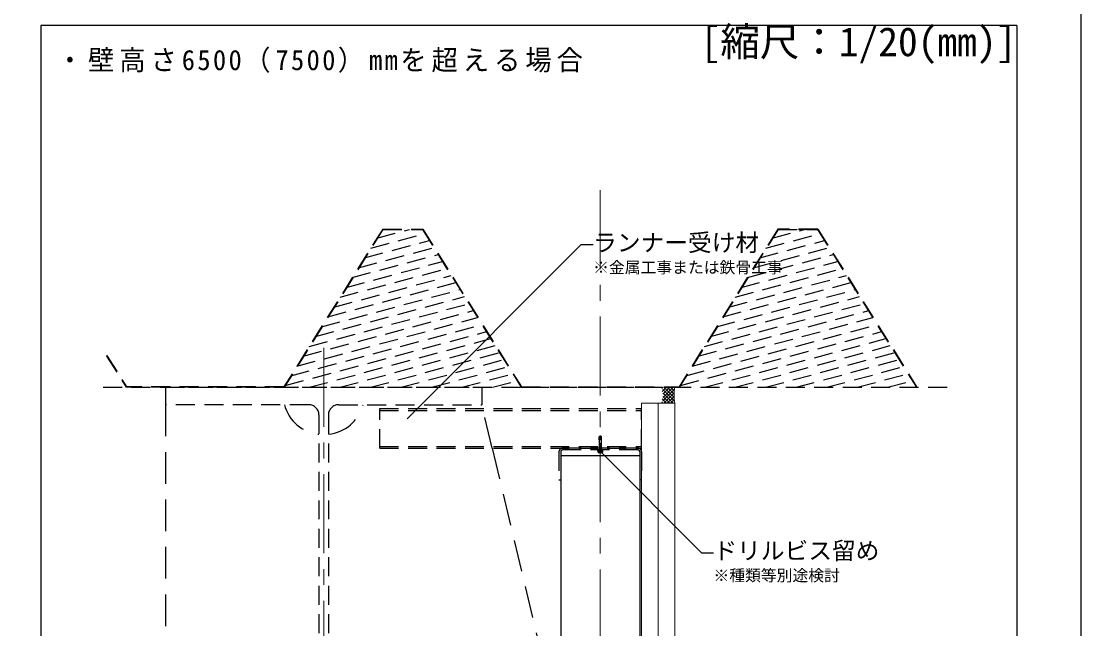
# Model space of a CAD drawing. Units: millimetres on the paper, with parts at other scales. Extents: x -195 to 324, y -600 to 138.
# Drawn here: x 128 to 195, y -35.7 to 2.8 of the extents above; entities that cross this region are included whole.
import ezdxf
from ezdxf.enums import TextEntityAlignment as Align

# ---------------------------------------------------------------- set-up
doc = ezdxf.new("R2010")
doc.units = ezdxf.units.MM
for name, pattern in [('CHAIN1', [8, 5, -1, 1, -1]), ('DASHED1', [1.8, 1.2, -0.6]), ('DASHED2', [3, 2, -1])]:
    doc.linetypes.add(name, pattern=pattern)
doc.layers.add('5-0_中心線', color=4, linetype='CHAIN1', lineweight=18)
doc.layers.add('5-D_パネル', color=4, linetype='Continuous', lineweight=18)
for name, color, linetype in [('5-2_SQバー', 3, 'Continuous'), ('5-3_ランナー', 2, 'Continuous'), ('5-4_補強材', 4, 'DASHED1'), ('5-6_文字・矢印', 7, 'Continuous'), ('5-9_躯体他', 4, 'DASHED1'), ('5-C_ビス・アンカーボルト・強調図形', 2, 'DASHED1'), ('F-3_ランナー', 4, 'Continuous'), ('F-6_文字・矢印', 4, 'Continuous')]:
    doc.layers.add(name, color=color, linetype=linetype)
doc.styles.add('ＭＳ ゴシック', font='')
doc.styles.get('ＭＳ ゴシック').set_extended_font_data('MS Gothic')

msp = doc.modelspace()

# ---------------------------------------------------------------- linework, layer by layer
at = {"layer": '5-0_中心線'}
for p, q in [((164.595, -7.908), (164.595, -107.904)), ((147.095, -17.887), (147.095, -60.378))]:
    msp.add_line(p, q, dxfattribs=at)
at = {"layer": '5-2_SQバー'}
for p, q in [((162.095, -24.717), (162.095, -40.157)), ((167.095, -24.717), (162.095, -24.717)), ((167.095, -24.717), (167.095, -40.157))]:
    msp.add_line(p, q, dxfattribs=at)
at = {"layer": '5-3_ランナー', "linetype": 'DASHED1'}
for p, q in [((161.98, -24.467), (161.98, -26.237)), ((162.095, -24.467), (162.095, -26.237)), ((166.98, -24.237), (162.21, -24.237)), ((166.98, -24.352), (162.21, -24.352)), ((167.095, -24.467), (167.095, -26.237)), ((167.21, -24.467), (167.21, -26.237)), ((161.98, -26.237), (162.095, -26.237)), ((167.21, -26.237), (167.095, -26.237))]:
    msp.add_line(p, q, dxfattribs=at)
for centre, radius, start, end in [((162.21, -24.467), 0.23, 90, 180), ((162.21, -24.467), 0.115, 90, 180), ((166.98, -24.467), 0.23, 0, 90), ((166.98, -24.467), 0.115, 0, 90)]:
    msp.add_arc(centre, radius, start, end, dxfattribs=at)
at = {"layer": '5-4_補強材'}
for p, q in [((150.637, -21.737), (167.21, -21.737)), ((150.637, -24.237), (150.637, -21.737)), ((150.637, -21.852), (167.21, -21.852)), ((167.21, -24.237), (167.21, -21.737)), ((150.637, -24.122), (167.21, -24.122)), ((150.637, -24.237), (167.21, -24.237))]:
    msp.add_line(p, q, dxfattribs=at)
at = {"layer": '5-6_文字・矢印'}
for p, q in [((163.393, -11.364), (152.386, -22.372)), ((163.393, -11.364), (164.143, -11.364)), ((171.005, -30.848), (164.671, -24.514)), ((171.005, -30.848), (171.755, -30.848))]:
    msp.add_line(p, q, dxfattribs=at)
at = {"layer": '5-9_躯体他'}
for p, q in [((150.828, -10.378), (144.578, -20.357)), ((150.845, -10.408), (144.595, -20.387)), ((150.075, -11.58), (153.503, -10.661)), ((150.465, -10.958), (152.517, -10.408)), ((175.845, -10.408), (169.595, -20.387)), ((175.075, -11.58), (178.503, -10.661)), ((175.465, -10.958), (177.517, -10.408)), ((178.345, -10.408), (184.595, -20.387)), ((178.361, -10.378), (184.611, -20.357)), ((149.686, -12.202), (153.781, -11.105)), ((174.686, -12.202), (178.781, -11.105)), ((148.906, -13.446), (154.336, -11.991)), ((149.296, -12.824), (154.058, -11.548)), ((173.906, -13.446), (179.336, -11.991)), ((174.296, -12.824), (179.058, -11.548)), ((148.517, -14.068), (154.614, -12.434)), ((173.517, -14.068), (179.614, -12.434)), ((147.738, -15.312), (155.169, -13.321)), ((148.127, -14.69), (154.891, -12.878)), ((172.738, -15.312), (180.169, -13.321)), ((173.127, -14.69), (179.891, -12.878)), ((147.348, -15.934), (155.447, -13.764)), ((172.348, -15.934), (180.447, -13.764)), ((146.569, -17.178), (156.002, -14.651)), ((146.958, -16.556), (155.724, -14.207)), ((171.569, -17.178), (181.002, -14.651)), ((171.958, -16.556), (180.724, -14.207)), ((146.179, -17.8), (156.279, -15.094)), ((171.179, -17.8), (181.279, -15.094)), ((145.4, -19.044), (156.835, -15.98)), ((145.79, -18.422), (156.557, -15.537)), ((170.4, -19.044), (181.835, -15.98)), ((170.79, -18.422), (181.557, -15.537)), ((145.01, -19.666), (157.112, -16.424)), ((170.01, -19.666), (182.112, -16.424)), ((144.663, -20.277), (157.39, -16.867)), ((146.185, -20.387), (157.667, -17.31)), ((169.663, -20.277), (182.39, -16.867)), ((171.185, -20.387), (182.667, -17.31)), ((148.117, -20.387), (157.945, -17.753)), ((173.117, -20.387), (182.945, -17.753)), ((133.359, -18.358), (134.611, -20.357)), ((133.359, -18.414), (134.595, -20.387)), ((150.048, -20.387), (158.223, -18.197)), ((151.98, -20.387), (158.5, -18.64)), ((175.048, -20.387), (183.223, -18.197)), ((176.98, -20.387), (183.5, -18.64)), ((153.912, -20.387), (158.778, -19.083)), ((178.912, -20.387), (183.778, -19.083)), ((155.844, -20.387), (159.056, -19.526)), ((157.776, -20.387), (159.333, -19.97)), ((180.844, -20.387), (184.056, -19.526)), ((182.776, -20.387), (184.333, -19.97)), ((133.137, -20.387), (186.882, -20.387)), ((144.595, -20.387), (134.595, -20.387)), ((144.578, -20.357), (134.611, -20.357)), ((137.095, -20.387), (137.095, -21.487)), ((137.095, -20.387), (157.095, -20.387)), ((157.095, -20.387), (157.095, -21.487)), ((159.611, -20.357), (169.578, -20.357)), ((146.145, -21.487), (137.095, -21.487)), ((148.045, -21.487), (157.095, -21.487)), ((146.795, -22.137), (146.795, -53.637)), ((147.395, -22.137), (147.395, -53.637))]:
    msp.add_line(p, q, dxfattribs=at)
at = {"layer": '5-9_躯体他', "linetype": 'DASHED2'}
for p, q in [((137.095, -21.487), (137.095, -54.287)), ((157.749, -24.237), (157.095, -21.487)), ((157.749, -24.237), (161.595, -40.387))]:
    msp.add_line(p, q, dxfattribs=at)
at = {"layer": '5-9_躯体他'}
for points in [[(150.828, -10.378), (153.361, -10.378), (159.611, -20.357)], [(150.845, -10.408), (153.345, -10.408), (159.595, -20.387)], [(178.361, -10.378), (175.828, -10.378), (169.578, -20.357)], [(178.345, -10.408), (175.845, -10.408), (169.595, -20.387)], [(175.845, -10.408), (178.345, -10.408), (184.595, -20.387)], [(159.595, -20.387), (167.006, -20.387), (169.595, -20.387)]]:
    msp.add_lwpolyline(points, dxfattribs=at)
at = {"layer": '5-9_躯体他', "linetype": 'DASHED2'}
for centre, start, end in [((147.026, -20.861), 194.48775, 264.6817), ((147.163, -20.861), 275.3183, 345.51225)]:
    msp.add_arc(centre, 2.5, start, end, dxfattribs=at)
at = {"layer": '5-9_躯体他'}
for centre, start, end in [((146.145, -22.137), 0, 90), ((148.045, -22.137), 90, 180)]:
    msp.add_arc(centre, 0.65, start, end, dxfattribs=at)
at = {"layer": '5-C_ビス・アンカーボルト・強調図形', "linetype": 'Continuous'}
for p, q in [((164.527, -23.517), (164.588, -23.466)), ((164.588, -23.466), (164.601, -23.466)), ((164.662, -23.517), (164.601, -23.466)), ((164.527, -23.536), (164.598, -23.476)), ((164.527, -23.666), (164.527, -23.517)), ((164.529, -23.695), (164.539, -23.69)), ((164.541, -23.693), (164.529, -23.695)), ((164.529, -23.707), (164.529, -23.695)), ((164.529, -23.707), (164.554, -23.702)), ((164.529, -23.707), (164.538, -23.712)), ((164.532, -23.708), (164.532, -24.352)), ((164.651, -23.689), (164.538, -23.712)), ((164.554, -23.702), (164.553, -23.7)), ((164.564, -23.706), (164.554, -23.702)), ((164.564, -23.706), (164.557, -23.695)), ((164.658, -23.672), (164.56, -23.69)), ((164.568, -23.7), (164.561, -23.689)), ((164.562, -23.685), (164.651, -23.667)), ((164.595, -23.489), (164.57, -23.631)), ((164.57, -23.666), (164.57, -23.631)), ((164.662, -23.666), (164.57, -23.666)), ((164.651, -23.667), (164.662, -23.666)), ((164.658, -23.672), (164.651, -23.667)), ((164.658, -23.685), (164.651, -23.689)), ((164.651, -23.713), (164.651, -23.689)), ((164.657, -23.685), (164.657, -24.352)), ((164.658, -23.685), (164.658, -23.672)), ((164.662, -23.666), (164.662, -23.517)), ((164.445, -24.354), (164.432, -24.369)), ((164.432, -24.369), (164.757, -24.369)), ((164.432, -24.395), (164.432, -24.369)), ((164.432, -24.395), (164.457, -24.402)), ((164.432, -24.395), (164.757, -24.395)), ((164.739, -24.352), (164.45, -24.352)), ((164.457, -24.486), (164.457, -24.402)), ((164.492, -24.514), (164.697, -24.514)), ((164.526, -24.486), (164.526, -24.402)), ((164.663, -24.486), (164.663, -24.402)), ((164.757, -24.395), (164.732, -24.402)), ((164.732, -24.402), (164.732, -24.486)), ((164.744, -24.354), (164.757, -24.369)), ((164.757, -24.395), (164.757, -24.369))]:
    msp.add_line(p, q, dxfattribs=at)
for points in [[(164.595, -23.466), (164.596, -23.468), (164.597, -23.471), (164.598, -23.474), (164.598, -23.476), (164.598, -23.479), (164.597, -23.483), (164.596, -23.486), (164.595, -23.489)], [(164.57, -23.666), (164.565, -23.679), (164.56, -23.69), (164.555, -23.698), (164.55, -23.701), (164.544, -23.698), (164.539, -23.69), (164.533, -23.679), (164.527, -23.666)], [(164.564, -23.706), (164.568, -23.7), (164.658, -23.685)], [(164.595, -23.489), (164.594, -23.495), (164.594, -23.501), (164.594, -23.508), (164.595, -23.514), (164.597, -23.524), (164.602, -23.534), (164.607, -23.543), (164.614, -23.55), (164.621, -23.553), (164.629, -23.553), (164.637, -23.548), (164.646, -23.539), (164.654, -23.529), (164.662, -23.517)]]:
    msp.add_lwpolyline(points, dxfattribs=at)
for centre, radius, start, end in [((164.45, -24.358), 0.0063, 90, 140), ((164.492, -24.168), 0.236, 261.65778, 278.34222), ((164.492, -24.479), 0.035, 191.266, 348.734), ((164.595, -23.463), 0.941, 265.82336, 274.17664), ((164.595, -24.417), 0.0976, 225.39091, 314.60909), ((164.697, -24.168), 0.236, 261.65778, 278.34222), ((164.697, -24.479), 0.035, 191.266, 348.734), ((164.739, -24.358), 0.0063, 40, 90)]:
    msp.add_arc(centre, radius, start, end, dxfattribs=at)
at = {"layer": '5-D_パネル'}
for p, q in [((168.562, -20.387), (168.487, -20.462)), ((168.775, -20.387), (168.51, -20.651)), ((169.289, -20.509), (168.555, -21.243)), ((169.289, -21.265), (168.555, -20.531)), ((168.987, -20.387), (168.561, -20.812)), ((169.199, -20.387), (168.564, -21.022)), ((169.199, -21.387), (168.564, -20.752)), ((169.266, -21.03), (168.623, -20.387)), ((169.266, -20.744), (168.623, -21.387)), ((169.263, -20.815), (168.835, -20.387)), ((169.276, -20.616), (169.047, -20.387)), ((169.302, -20.429), (169.259, -20.387)), ((167.21, -42.387), (167.21, -21.387)), ((169.31, -21.387), (167.21, -21.387)), ((168.26, -42.387), (168.26, -21.387)), ((168.562, -21.387), (168.487, -21.312)), ((168.775, -21.387), (168.51, -21.123)), ((168.987, -21.387), (168.561, -20.961)), ((169.263, -20.959), (168.835, -21.387)), ((169.276, -21.158), (169.047, -21.387)), ((169.302, -21.345), (169.259, -21.387)), ((169.31, -42.387), (169.31, -21.387))]:
    msp.add_line(p, q, dxfattribs=at)
msp.add_arc((171.937, -20.887), 2.674, 169.22391, 190.77609, dxfattribs=at)
at = {"layer": 'F-3_ランナー', "color": 3}
for p, q in [((129.204, 2.506), (129.204, -119.594)), ((190.954, 2.506), (129.204, 2.506)), ((190.954, 2.506), (190.954, -119.594))]:
    msp.add_line(p, q, dxfattribs=at)
msp.add_lwpolyline([(-195, 137.5), (195, 137.5), (195, -137.5)], dxfattribs=at)

# ---------------------------------------------------------------- texts
at = {"layer": '5-6_文字・矢印', "style": 'ＭＳ ゴシック'}
for s, height, p in [('ランナー受け材', 1.1, (164.143, -12.114)), ('※金属工事または鉄骨工事', 0.7331, (164.143, -13.389)), ('ドリルビス留め', 1.1, (171.755, -31.598)), ('※種類等別途検討', 0.7331, (171.755, -32.873))]:
    msp.add_text(s, height=height, dxfattribs=at).set_placement(p, align=Align.BOTTOM_LEFT)
at = {"layer": '5-6_文字・矢印', "color": 3, "insert": (130.204, -0.494), "char_height": 1.283, "attachment_point": 7, "style": 'ＭＳ ゴシック'}
msp.add_mtext('\\T1.19;\\W0.95;・壁高さ6500（7500）mmを超える場合', dxfattribs=at)
at = {"layer": 'F-6_文字・矢印', "style": 'ＭＳ ゴシック'}
msp.add_text('[縮尺：1/20(mm)]', height=1.833, dxfattribs=at).set_placement((170.944, 0.006), align=Align.BOTTOM_LEFT)

doc.saveas('drawing.dxf')
